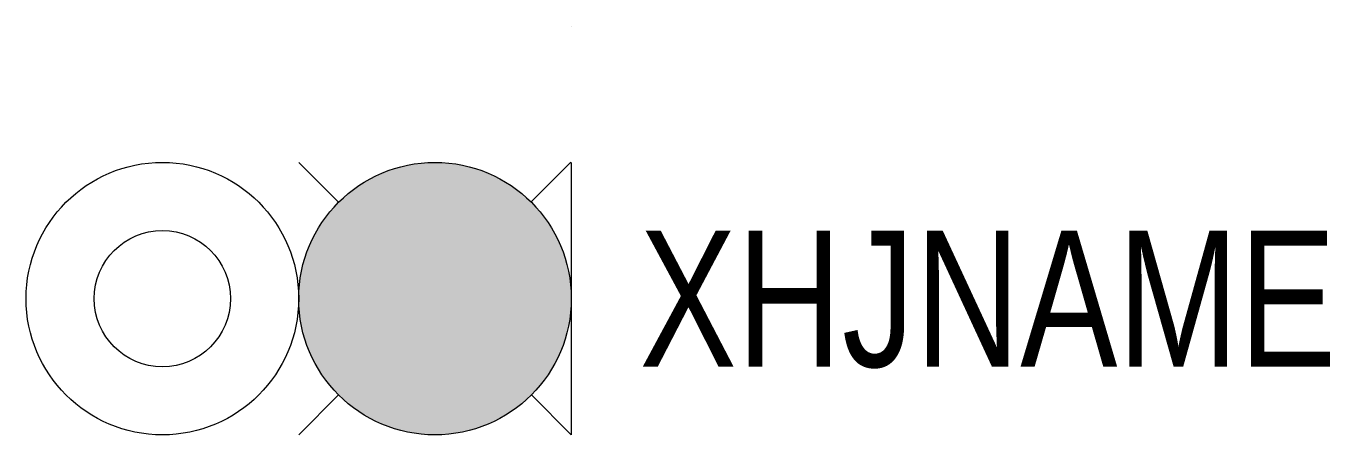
# Model space of a CAD drawing. Header units: inches. Extents: x -8 to 11.1, y -6 to 0.
import ezdxf

# ---------------------------------------------------------------- set-up
doc = ezdxf.new("R2010")
doc.units = ezdxf.units.IN
doc.header["$MEASUREMENT"] = 0

msp = doc.modelspace()

# ---------------------------------------------------------------- hatches: boundary and pattern name
h = msp.add_hatch(color=1)
edge = h.paths.add_edge_path()
edge.add_arc((-2, -4), 2, 0, 360)

# ---------------------------------------------------------------- linework, layer by layer
for p, q in [((0, -0.001), (0, 0.001)), ((0, -2), (0, -6))]:
    msp.add_line(p, q)
at = {"color": 1, "linetype": 'ByBlock', "ltscale": 3}
for p, q in [((-3.414, -2.586), (-4, -2)), ((-0.005, -1.995), (-0.591, -2.581)), ((-3.414, -5.414), (-4, -6)), ((0, -6), (-0.586, -5.414))]:
    msp.add_line(p, q, dxfattribs=at)
for radius in [2, 1]:
    msp.add_circle((-6, -4), radius)
at = {"color": 1}
msp.add_circle((-2, -4), 2, dxfattribs=at)

# ---------------------------------------------------------------- texts
at = {"width": 0.8}
msp.add_attdef('XHJNAME', (1, -5), 'D1', height=2, dxfattribs=at)

doc.saveas('drawing.dxf')
